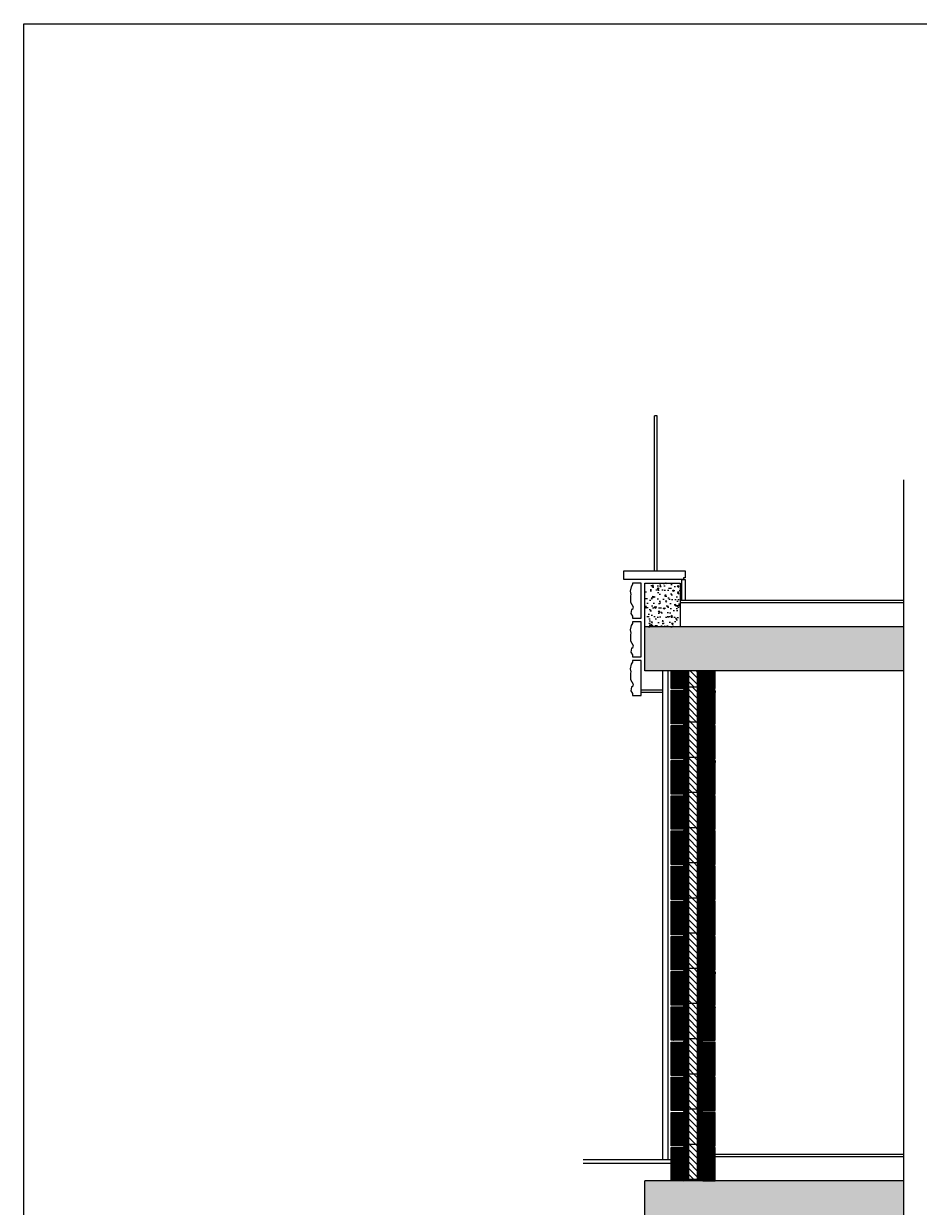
# Model space of a CAD drawing. Header units: centimetres. Extents: x 96271 to 179142, y 9855 to 112216.
# Drawn here: x 173018 to 173527, y 20757 to 21430 of the extents above; entities that cross this region are included whole.
import ezdxf

# ---------------------------------------------------------------- set-up
doc = ezdxf.new("R2010")
doc.units = ezdxf.units.CM
doc.header["$LTSCALE"] = 100
doc.header["$MEASUREMENT"] = 0
for name, color, linetype in [('A- Wipeout', 255, 'CONTINUOUS'), ('A-Cladding-Stone', 53, 'CONTINUOUS'), ('A-CMU', 5, 'CONTINUOUS'), ('A-False Ceiling-HPL', 35, 'CONTINUOUS'), ('A-Glass-Full', 140, 'CONTINUOUS'), ('A-Patt-CMU', 8, 'CONTINUOUS'), ('A-Patt-Strcr', 8, 'CONTINUOUS'), ('A-Sect-Mcut-Tiling', 51, 'CONTINUOUS'), ('A-Wall-Strctr', 6, 'CONTINUOUS')]:
    doc.layers.add(name, color=color, linetype=linetype)
pattern_1 = [(140, (152229.968, 79189.2825), (0.62752135, 7.1726018), [0.75, -8.25]), (85, (152229.968, 79189.2825), (-7.5219213, -1.3875133), [0.6, -6.6]), (190.451444, (152230.0205, 79189.88), (-6.8943999, 5.7850885), [0.6374019, -7.0114211]), (136.1842, (152227.968, 79189.2825), (1.6551928, 10.6724133), [1.125, -12.375]), (186.635635, (152228.106, 79190.172), (-9.741186, 9.3466195), [0.9561034, -10.5171376]), (81.184164, (152227.968, 79189.282), (-9.741186, 9.3466195), [0.9, -9.9]), (111, (152228.468, 79190.2825), (4.0261889, 5.9690705), [0.75, -8.25]), (56, (152228.468, 79190.2825), (-7.25150045, 2.4331533), [0.6, -6.6]), (161.451445, (152228.804, 79190.78), (-3.2253115, 8.4022238), [0.6374019, -7.0114211]), (127.5, (152229.9682, 79189.2825), (-3.32893854, 0.12159855), [0, -6.52, 0, -6.7, 0, -6.625]), (97.5, (152229.9682, 79189.2825), (-3.94411712, 2.63069537), [0, -3.82, 0, -6.37, 0, -2.525]), (57.5, (152229.9682, 79187.0525), (0.22554872, 5.33822436), [0, -2.5, 0, -7.8, 0, -10.35]), (47.5, (152229.968, 79186.0525), (-1.00104982, 5.8318617), [0, -3.25, 0, -5.18, 0, -7.35])]

# ---------------------------------------------------------------- blocks, each defined once
blk = doc.blocks.new('A$C2F716865')
at = {"layer": 'A-Patt-CMU'}
h = blk.add_hatch(dxfattribs=at)
h.set_pattern_fill('ANSI31', color=256, angle=270)
h.paths.add_polyline_path([(0, 0), (7, 0), (8.43, 1), (10, 1), (10, 21), (8.43, 21), (7, 19), (0, 19)])
h = blk.add_hatch(dxfattribs=at)
h.set_pattern_fill('ANSI31', color=256, scale=20, angle=270)
h.paths.add_polyline_path([(15, 21), (10, 21), (10, 1), (15, 1)])
h = blk.add_hatch(dxfattribs=at)
h.set_pattern_fill('ANSI31', color=256, angle=270)
h.paths.add_polyline_path([(25, 19), (18, 19), (16.57, 21), (15, 21), (15, 1), (16.57, 1), (18, 0), (25, 0)])
at = {"layer": 'A-CMU'}
for p, q in [((7, 19), (8.43, 21)), ((8.43, 21), (16.57, 21)), ((10, 1), (10, 21)), ((15, 1), (15, 21)), ((18, 19), (16.57, 21)), ((0, 0), (0, 19)), ((0, 19), (7, 19)), ((25, 19), (18, 19)), ((25, 0), (25, 19)), ((7, 0), (8.43, 1)), ((8.43, 1), (16.57, 1)), ((18, 0), (16.57, 1)), ((7, 0), (0, 0)), ((18, 0), (25, 0))]:
    blk.add_line(p, q, dxfattribs=at)

msp = doc.modelspace()

# ---------------------------------------------------------------- hatches: boundary and pattern name
at = {"layer": 'A-Patt-CMU'}
h = msp.add_hatch(dxfattribs=at)
h.set_pattern_fill('ANSI31', color=256, angle=270)
h.set_pattern_definition([(315, (152229.96821, 79189.28249), (0.08838834765, 0.08838834765), [])])
h.paths.add_polyline_path([(173411.325, 21061.623), (173401.325, 21061.623), (173401.325, 21052.623), (173402.896, 21052.623), (173404.325, 21051.623), (173411.325, 21051.623)])
h.paths.add_polyline_path([(173396.325, 21061.623), (173386.325, 21061.623), (173386.325, 21051.623), (173393.325, 21051.623), (173394.755, 21052.623), (173396.325, 21052.623)])
h = msp.add_hatch(dxfattribs=at)
h.set_pattern_fill('ANSI31', color=256, scale=20, angle=270)
h.set_pattern_definition([(315, (152229.9682, 79189.2825), (1.76776695, 1.76776695), [])])
h.paths.add_polyline_path([(173401.325, 21061.623), (173396.325, 21061.623), (173396.325, 21052.623), (173401.325, 21052.623)])
at = {"layer": 'A-Patt-Strcr'}
h = msp.add_hatch(dxfattribs=at)
h.set_pattern_fill('AR-CONC', color=256, angle=90)
h.set_pattern_definition(pattern_1)
h.paths.add_polyline_path([(173391.325, 21111.623), (173371.325, 21111.623), (173371.325, 21086.623), (173391.325, 21086.623)])
h = msp.add_hatch(dxfattribs=at)
h.set_pattern_fill('AR-CONC', color=256, angle=90)
h.set_pattern_definition(pattern_1)
h.paths.add_polyline_path([(173518.364, 20771.623), (173371.325, 20771.623), (173371.325, 20746.623), (173518.364, 20746.623)])
h.paths.add_polyline_path([(173518.364, 20396.623), (173371.325, 20396.623), (173371.325, 20371.623), (173518.364, 20371.623)])
h.paths.add_polyline_path([(173518.364, 21086.623), (173371.325, 21086.623), (173371.325, 21061.623), (173518.364, 21061.623)])
h.paths.add_polyline_path([(173396.325, 20746.623), (173371.325, 20746.623), (173371.325, 20396.623), (173396.325, 20396.623)])

# ---------------------------------------------------------------- linework, layer by layer
at = {"layer": 'A- Wipeout'}
msp.add_line((173518.364, 21170.258), (173518.364, 20280.929), dxfattribs=at)
msp.add_lwpolyline([(173018.376, 21429.664), (176589.078, 21429.664), (176589.078, 20025.692), (173018.376, 20025.692)], close=True, dxfattribs=at)
at = {"layer": 'A-Cladding-Stone'}
for p, q in [((173381.325, 21061.623), (173381.325, 20783.623)), ((173384.325, 21061.623), (173384.325, 20783.623))]:
    msp.add_line(p, q, dxfattribs=at)
for points in [[(173393.325, 21113.623), (173359.325, 21113.623), (173359.325, 21118.623), (173394.325, 21118.623), (173394.325, 21114.623), (173393.325, 21114.623), (173393.325, 21113.623)], [(173364.325, 21091.623), (173369.325, 21091.623), (173369.325, 21111.623), (173364.325, 21111.623), (173364.325, 21110.678), (173363.621, 21109.386), (173362.956, 21106.905), (173363.429, 21105.139), (173363.236, 21104.418), (173363.236, 21100.782), (173364.746, 21098.165), (173364.325, 21096.593), (173363.732, 21096.593), (173363.463, 21094.321), (173364.325, 21092.827), (173364.325, 21091.623)], [(173364.325, 21069.623), (173369.325, 21069.623), (173369.325, 21089.623), (173364.325, 21089.623), (173364.325, 21088.678), (173363.621, 21087.386), (173362.956, 21084.905), (173363.429, 21083.139), (173363.236, 21082.418), (173363.236, 21078.782), (173364.746, 21076.165), (173364.325, 21074.593), (173363.732, 21074.593), (173363.463, 21072.321), (173364.325, 21070.827), (173364.325, 21069.623)], [(173364.325, 21047.623), (173369.325, 21047.623), (173369.325, 21067.623), (173364.325, 21067.623), (173364.325, 21066.678), (173363.621, 21065.386), (173362.956, 21062.905), (173363.429, 21061.139), (173363.236, 21060.418), (173363.236, 21056.782), (173364.746, 21054.165), (173364.325, 21052.593), (173363.732, 21052.593), (173363.463, 21050.321), (173364.325, 21048.827), (173364.325, 21047.623)]]:
    msp.add_lwpolyline(points, dxfattribs=at)
msp.add_lwpolyline([(173392.325, 21113.623), (173394.325, 21113.623), (173394.325, 21101.623), (173392.325, 21101.623)], close=True, dxfattribs=at)
at = {"layer": 'A-CMU'}
for p, q in [((173386.325, 21051.623), (173386.325, 21061.623)), ((173396.325, 21052.623), (173396.325, 21061.623)), ((173401.325, 21052.623), (173401.325, 21061.623)), ((173411.325, 21051.623), (173411.325, 21061.623)), ((173393.325, 21051.623), (173386.325, 21051.623)), ((173393.325, 21051.623), (173394.755, 21052.623)), ((173394.755, 21052.623), (173402.896, 21052.623)), ((173404.325, 21051.623), (173402.896, 21052.623)), ((173404.325, 21051.623), (173411.325, 21051.623))]:
    msp.add_line(p, q, dxfattribs=at)
at = {"layer": 'A-False Ceiling-HPL'}
for p, q in [((173369.325, 21050.823), (173381.325, 21050.823)), ((173369.325, 21049.623), (173381.325, 21049.623))]:
    msp.add_line(p, q, dxfattribs=at)
at = {"layer": 'A-Glass-Full'}
for p, q in [((173378.325, 21206.623), (173376.825, 21206.623)), ((173376.825, 21118.623), (173376.825, 21206.623)), ((173378.325, 21118.623), (173378.325, 21206.623))]:
    msp.add_line(p, q, dxfattribs=at)
at = {"layer": 'A-Sect-Mcut-Tiling'}
for p, q in [((173518.364, 21101.623), (173391.325, 21101.623)), ((173518.364, 21100.423), (173391.325, 21100.423)), ((173386.325, 20783.623), (173336.232, 20783.623)), ((173518.364, 20786.623), (173411.325, 20786.623)), ((173518.364, 20785.423), (173411.325, 20785.423)), ((173386.325, 20781.623), (173336.232, 20781.623))]:
    msp.add_line(p, q, dxfattribs=at)
at = {"layer": 'A-Wall-Strctr'}
for p, q in [((173518.364, 21086.623), (173371.325, 21086.623)), ((173371.325, 21061.623), (173371.325, 21086.623)), ((173518.364, 21061.623), (173371.325, 21061.623)), ((173518.364, 20771.623), (173371.325, 20771.623)), ((173371.325, 20746.623), (173371.325, 20771.623))]:
    msp.add_line(p, q, dxfattribs=at)
msp.add_lwpolyline([(173371.325, 21086.623), (173371.325, 21111.623), (173391.325, 21111.623), (173391.325, 21086.623)], dxfattribs=at)

# ---------------------------------------------------------------- block references
at = {"layer": 'A- Wipeout'}
for p in [(173386.325, 21031.623), (173386.325, 21011.623), (173386.325, 20991.623), (173386.325, 20971.623), (173386.325, 20951.623), (173386.325, 20931.623), (173386.325, 20911.623), (173386.325, 20891.623), (173386.325, 20871.623), (173386.325, 20851.623), (173386.325, 20831.623), (173386.325, 20811.623), (173386.325, 20791.623), (173386.325, 20771.623)]:
    msp.add_blockref('A$C2F716865', p, dxfattribs=at)

doc.saveas('drawing.dxf')
